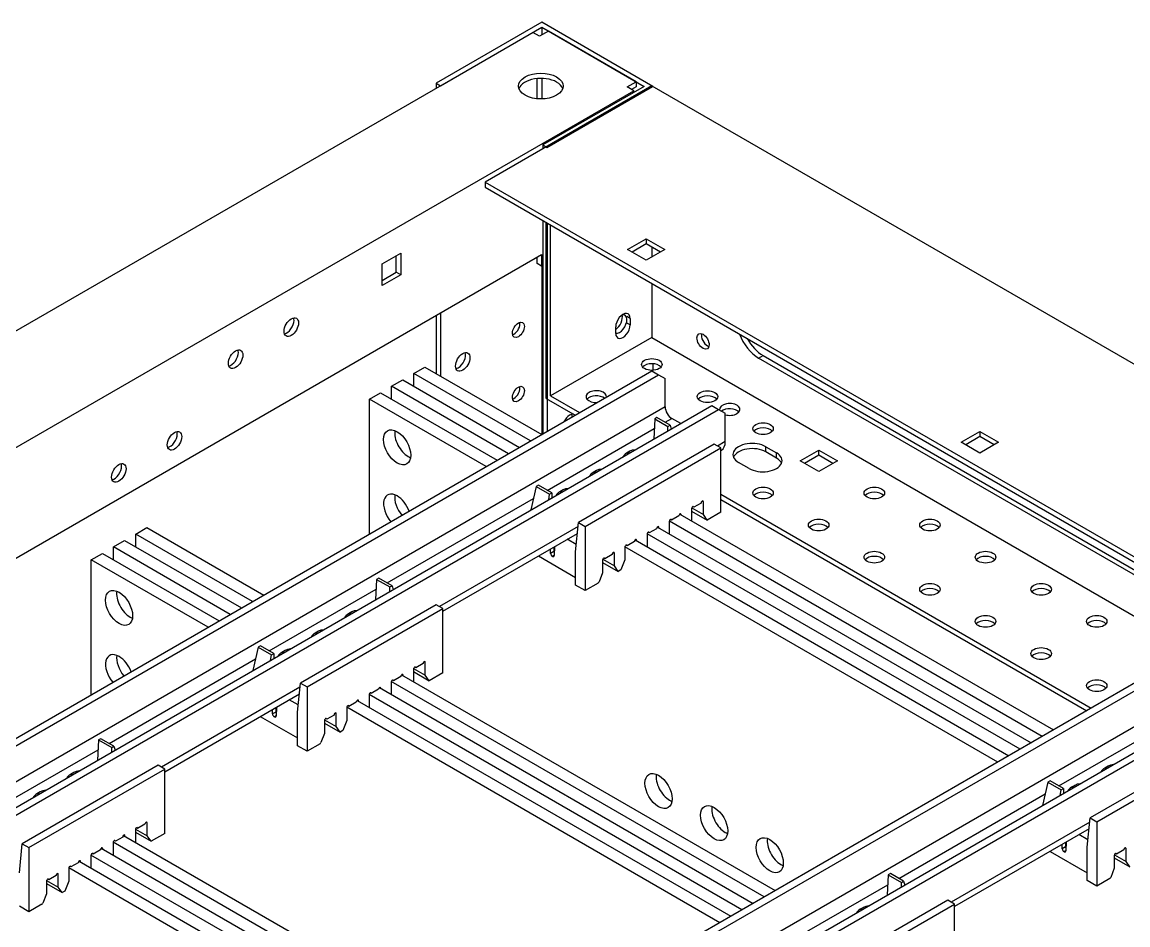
# Model space of a CAD drawing. Header units: millimetres. Extents: x -116965 to 323937, y 291661 to 566926.
# Drawn here: x -22430.4 to -22247.7, y 314147.4 to 314296.6 of the extents above; entities that cross this region are included whole.
import ezdxf

# ---------------------------------------------------------------- set-up
doc = ezdxf.new("R2010")
doc.units = ezdxf.units.MM
doc.layers.add('ALPHA', color=255, linetype='Continuous')

msp = doc.modelspace()

# ---------------------------------------------------------------- linework, layer by layer
at = {"layer": 'ALPHA'}
for p, q in [((-22344.552114, 314296.604601), (-22362.017652, 314286.520869)), ((-22326.167338, 314285.990146), (-22344.552114, 314296.604601)), ((-22562.227866, 314170.080291), (-22346.022897, 314294.906289)), ((-22361.282261, 314286.09629), (-22344.552114, 314295.755445)), ((-22344.91981, 314294.269421), (-22346.022897, 314294.906289)), ((-22343.449028, 314295.118578), (-22344.91981, 314294.269421)), ((-22344.552114, 314295.755445), (-22327.63812, 314285.990146)), ((-22344.552114, 314295.755445), (-22344.552114, 314294.48171)), ((-22328.961824, 314286.754387), (-22343.449028, 314295.118578)), ((-22345.287506, 314283.928263), (-22345.287506, 314287.287788)), ((-22344.552114, 314287.313332), (-22344.552114, 314283.902719)), ((-22545.534489, 314160.442366), (-22329.32952, 314285.268363)), ((-22362.017652, 314286.520869), (-22361.282261, 314286.09629)), ((-22362.017652, 314286.520869), (-22362.017652, 314285.671712)), ((-22326.351186, 314286.09629), (-22353.92835, 314270.174607)), ((-22327.63812, 314285.990146), (-22344.368267, 314276.330991)), ((-22343.632876, 314275.906413), (-22326.167338, 314285.990146)), ((-22330.432606, 314285.90523), (-22328.961824, 314286.754387)), ((-22329.32952, 314285.268363), (-22330.432606, 314285.90523)), ((-22328.961824, 314285.90523), (-22329.697215, 314285.480652)), ((-22329.32952, 314285.013616), (-22329.32952, 314285.268363)), ((-22328.961824, 314286.754387), (-22328.961824, 314285.90523)), ((-22326.351186, 314286.09629), (-22105.73387, 314158.722824)), ((-22344.368267, 314276.330991), (-22343.632876, 314275.906413)), ((-22344.368267, 314276.330991), (-22344.368267, 314275.694124)), ((-22353.92835, 314270.174607), (-22353.92835, 314269.325451)), ((-22353.92835, 314270.174607), (-22133.311035, 314142.80114)), ((-22353.92835, 314269.325451), (-22133.311035, 314141.951984)), ((-22344.368267, 314263.805934), (-22344.368267, 314228.565941)), ((-22343.816723, 314234.403892), (-22343.816723, 314263.4875)), ((-22343.632876, 314263.381356), (-22343.632876, 314228.99052)), ((-22343.081332, 314234.82847), (-22343.081332, 314263.062922)), ((-22330.359067, 314259.029429), (-22327.270425, 314260.812657)), ((-22327.270425, 314259.963501), (-22329.623676, 314258.604851)), ((-22327.270425, 314260.812657), (-22327.270425, 314259.963501)), ((-22327.270425, 314260.812657), (-22324.181782, 314259.029429)), ((-22324.917173, 314258.604851), (-22327.270425, 314259.963501)), ((-22504.35259, 314165.961882), (-22344.588884, 314258.201501)), ((-22370.952653, 314256.651791), (-22367.864011, 314258.435019)), ((-22368.599402, 314255.29314), (-22368.599402, 314258.010441)), ((-22367.864011, 314258.435019), (-22367.864011, 314254.868562)), ((-22345.324275, 314256.715477), (-22345.324275, 314257.776923)), ((-22344.588884, 314258.201501), (-22344.588884, 314256.290899)), ((-22327.270425, 314257.2462), (-22330.359067, 314259.029429)), ((-22324.181782, 314259.029429), (-22327.270425, 314257.2462)), ((-22326.351186, 314259.432778), (-22326.351186, 314257.776923)), ((-22370.952653, 314253.085334), (-22370.952653, 314256.651791)), ((-22344.588884, 314256.290899), (-22345.324275, 314256.715477)), ((-22344.588884, 314256.290899), (-22344.368267, 314256.418273)), ((-22344.552114, 314256.312128), (-22344.552114, 314228.459797)), ((-22370.952653, 314253.93449), (-22368.599402, 314255.29314)), ((-22367.864011, 314254.868562), (-22370.952653, 314253.085334)), ((-22367.864011, 314254.868562), (-22368.599402, 314255.29314)), ((-22326.351186, 314253.403767), (-22326.351186, 314244.487625)), ((-22361.282261, 314248.563576), (-22361.282261, 314238.118951)), ((-22362.017652, 314248.138997), (-22362.017652, 314238.54353)), ((-22329.936217, 314247.618889), (-22330.487761, 314247.937323)), ((-22329.936217, 314246.557443), (-22330.487761, 314246.875877)), ((-22329.936217, 314247.618889), (-22329.936217, 314246.557443)), ((-22332.326238, 314245.177564), (-22332.326238, 314246.23901)), ((-22326.351186, 314244.487625), (-22343.081332, 314234.82847)), ((-22326.351186, 314244.487625), (-22140.848793, 314137.387768)), ((-22308.701801, 314241.090999), (-22307.96641, 314241.515577)), ((-22307.96641, 314241.515577), (-22227.073394, 314194.811973)), ((-22365.694607, 314238.54353), (-22363.85613, 314239.604975)), ((-22363.85613, 314239.604975), (-22344.552114, 314228.459797)), ((-22326.167338, 314240.150328), (-22326.167338, 314239.059622)), ((-22227.808785, 314194.387394), (-22308.701801, 314241.090999)), ((-22478.577134, 314151.080416), (-22326.351186, 314238.968108)), ((-22477.474047, 314150.443548), (-22325.248099, 314238.33124)), ((-22365.694607, 314236.420638), (-22365.694607, 314238.54353)), ((-22346.390592, 314227.398351), (-22365.694607, 314238.54353)), ((-22326.351186, 314238.968108), (-22325.248099, 314238.33124)), ((-22325.248099, 314238.33124), (-22324.145013, 314237.694373)), ((-22324.145013, 314233.024013), (-22324.145013, 314237.694373)), ((-22369.371562, 314236.420638), (-22367.533085, 314237.482084)), ((-22369.371562, 314234.297747), (-22369.371562, 314236.420638)), ((-22350.067547, 314225.27546), (-22369.371562, 314236.420638)), ((-22367.533085, 314237.482084), (-22348.22907, 314226.336906)), ((-22373.048518, 314234.297747), (-22371.21004, 314235.359193)), ((-22373.048518, 314212.007391), (-22373.048518, 314234.297747)), ((-22353.744503, 314223.152569), (-22373.048518, 314234.297747)), ((-22371.21004, 314235.359193), (-22351.906025, 314224.214015)), ((-22343.816723, 314234.403892), (-22339.036682, 314231.644133)), ((-22343.081332, 314234.82847), (-22338.301291, 314232.068712)), ((-22324.145013, 314233.024013), (-22472.32631, 314147.471501)), ((-22468.649355, 314145.34861), (-22316.423407, 314233.236302)), ((-22467.546268, 314144.711742), (-22315.32032, 314232.599434)), ((-22316.423407, 314233.236302), (-22315.32032, 314232.599434)), ((-22315.32032, 314232.599434), (-22314.217234, 314231.962567)), ((-22325.875839, 314231.051258), (-22326.044613, 314227.681496)), ((-22325.508144, 314231.263547), (-22325.875839, 314231.051258)), ((-22325.875839, 314231.051258), (-22323.706992, 314229.799074)), ((-22323.339297, 314230.011363), (-22325.508144, 314231.263547)), ((-22324.145013, 314230.476543), (-22323.041926, 314231.113411)), ((-22321.571144, 314230.264254), (-22323.041926, 314231.113411)), ((-22314.217234, 314227.292207), (-22314.217234, 314231.962567)), ((-22343.632876, 314219.22522), (-22325.95702, 314229.43038)), ((-22323.706992, 314229.799074), (-22323.339297, 314230.011363)), ((-22323.684401, 314229.044165), (-22323.706992, 314229.799074)), ((-22323.339297, 314230.011363), (-22323.161892, 314229.345835)), ((-22275.204738, 314227.186062), (-22272.116096, 314228.969291)), ((-22272.116096, 314228.969291), (-22272.116096, 314228.120134)), ((-22272.116096, 314228.969291), (-22269.027453, 314227.186062)), ((-22316.055711, 314226.867628), (-22338.485138, 314213.917993)), ((-22314.952625, 314226.230761), (-22316.055711, 314226.867628)), ((-22314.217234, 314227.292207), (-22315.504168, 314226.549195)), ((-22272.116096, 314225.402834), (-22275.204738, 314227.186062)), ((-22272.116096, 314228.120134), (-22274.469347, 314226.761484)), ((-22269.762844, 314226.761484), (-22272.116096, 314228.120134)), ((-22269.027453, 314227.186062), (-22272.116096, 314225.402834)), ((-22337.382052, 314213.281125), (-22314.952625, 314226.230761)), ((-22329.991372, 314225.678809), (-22330.542915, 314225.360376)), ((-22314.952625, 314215.616306), (-22314.952625, 314226.230761)), ((-22314.952625, 314225.812432), (-22314.863407, 314225.863942)), ((-22307.525175, 314226.44305), (-22305.760236, 314225.424062)), ((-22307.525175, 314225.593894), (-22307.525175, 314226.44305)), ((-22305.760236, 314224.574906), (-22307.525175, 314225.593894)), ((-22305.760236, 314224.574906), (-22305.760236, 314225.424062)), ((-22301.862664, 314224.10787), (-22298.774021, 314225.891099)), ((-22298.774021, 314225.041942), (-22301.127273, 314223.683292)), ((-22298.774021, 314225.041942), (-22298.774021, 314225.891099)), ((-22298.774021, 314225.891099), (-22295.685379, 314224.10787)), ((-22296.42077, 314223.683292), (-22298.774021, 314225.041942)), ((-22310.246122, 314222.834135), (-22312.01106, 314223.853123)), ((-22298.774021, 314222.324641), (-22301.862664, 314224.10787)), ((-22295.685379, 314224.10787), (-22298.774021, 314222.324641)), ((-22335.506805, 314222.494473), (-22336.058348, 314222.176039)), ((-22345.471353, 314219.862088), (-22346.339434, 314215.990119)), ((-22345.103658, 314220.074377), (-22345.471353, 314219.862088)), ((-22345.471353, 314219.862088), (-22343.26518, 314218.588353)), ((-22342.897485, 314218.800642), (-22345.103658, 314220.074377)), ((-22341.022237, 314219.310136), (-22341.573781, 314218.991702)), ((-22370.106954, 314203.940404), (-22345.908722, 314217.91126)), ((-22343.404358, 314217.658842), (-22343.26518, 314218.588353)), ((-22343.26518, 314218.588353), (-22342.897485, 314218.800642)), ((-22342.897485, 314218.800642), (-22342.866843, 314217.969177)), ((-22318.022882, 314217.452606), (-22317.839034, 314217.346462)), ((-22314.952625, 314218.588353), (-22253.731319, 314183.242216)), ((-22314.952625, 314217.739197), (-22254.466711, 314182.817638)), ((-22346.339434, 314215.990119), (-22346.340452, 314215.963688)), ((-22346.317053, 314215.977197), (-22346.339434, 314215.990119)), ((-22319.787821, 314216.22133), (-22319.787821, 314214.162125)), ((-22319.787821, 314215.810359), (-22317.202167, 314214.317532)), ((-22319.765434, 314216.335778), (-22317.839034, 314215.223571)), ((-22319.420125, 314216.433619), (-22319.603973, 314216.539763)), ((-22318.20673, 314217.134173), (-22319.420125, 314216.433619)), ((-22317.839034, 314215.223571), (-22317.839034, 314217.346462)), ((-22314.952625, 314215.616306), (-22317.202167, 314214.317532)), ((-22338.948895, 314209.090804), (-22338.485138, 314213.917993)), ((-22338.485138, 314213.917993), (-22337.382052, 314213.281125)), ((-22323.464776, 314214.098438), (-22323.464776, 314212.039234)), ((-22261.820621, 314178.571856), (-22323.458233, 314214.158347)), ((-22323.097081, 314214.310728), (-22323.280928, 314214.416872)), ((-22321.883685, 314215.011282), (-22323.097081, 314214.310728)), ((-22321.748449, 314215.294094), (-22259.982143, 314179.633301)), ((-22321.699838, 314215.329715), (-22321.51599, 314215.223571)), ((-22321.51599, 314215.159884), (-22321.51599, 314215.223571)), ((-22317.202167, 314214.317532), (-22317.839034, 314215.223571)), ((-22411.656548, 314212.007391), (-22409.81807, 314213.068836)), ((-22411.656548, 314209.8845), (-22411.656548, 314212.007391)), ((-22392.352533, 314200.862212), (-22411.656548, 314212.007391)), ((-22409.81807, 314213.068836), (-22390.514055, 314201.923658)), ((-22338.549916, 314213.243726), (-22361.466109, 314200.013056)), ((-22360.914565, 314199.276293), (-22338.657244, 314212.126564)), ((-22337.382052, 314213.281125), (-22337.382052, 314202.66667)), ((-22327.141731, 314211.975547), (-22327.141731, 314209.916343)), ((-22265.497576, 314176.448965), (-22327.135188, 314212.035456)), ((-22326.774036, 314212.187836), (-22326.957884, 314212.293981)), ((-22325.560641, 314212.88839), (-22326.774036, 314212.187836)), ((-22325.425404, 314213.171203), (-22263.659099, 314177.51041)), ((-22325.376793, 314213.206824), (-22325.192945, 314213.10068)), ((-22325.192945, 314213.036993), (-22325.192945, 314213.10068)), ((-22415.333503, 314209.8845), (-22413.495026, 314210.945945)), ((-22413.495026, 314210.945945), (-22394.19101, 314199.800767)), ((-22338.839032, 314210.301109), (-22340.329028, 314211.161359)), ((-22338.832242, 314210.305029), (-22338.839032, 314210.301109)), ((-22330.450991, 314210.064945), (-22330.634839, 314210.17109)), ((-22329.237596, 314210.765499), (-22330.450991, 314210.064945)), ((-22329.102359, 314211.048312), (-22267.336054, 314175.387519)), ((-22329.053748, 314211.083933), (-22328.8699, 314210.977788)), ((-22328.8699, 314210.914102), (-22328.8699, 314210.977788)), ((-22419.010459, 314207.761608), (-22417.171981, 314208.823054)), ((-22417.171981, 314208.823054), (-22397.867966, 314197.677876)), ((-22415.333503, 314207.761608), (-22415.333503, 314209.8845)), ((-22396.029488, 314198.739321), (-22415.333503, 314209.8845)), ((-22345.10907, 314208.4016), (-22338.948435, 314204.844756)), ((-22343.092802, 314208.815844), (-22343.119859, 314209.550071)), ((-22342.541258, 314209.134278), (-22343.092802, 314208.815844)), ((-22342.81729, 314208.352176), (-22342.488906, 314208.541768)), ((-22342.766683, 314208.322957), (-22342.81729, 314208.352176)), ((-22342.490737, 314208.482275), (-22342.766683, 314208.322957)), ((-22342.568316, 314209.868505), (-22342.541258, 314209.134278)), ((-22342.553769, 314209.473766), (-22342.461853, 314209.420698)), ((-22342.445894, 314209.939186), (-22342.491079, 314208.471158)), ((-22338.948435, 314209.090538), (-22338.948895, 314209.090804)), ((-22338.948435, 314203.571021), (-22338.948435, 314209.090538)), ((-22332.914551, 314208.642608), (-22334.127946, 314207.942054)), ((-22332.730703, 314208.961042), (-22332.546856, 314208.854897)), ((-22332.546856, 314206.732006), (-22332.546856, 314208.854897)), ((-22330.818687, 314209.852656), (-22330.818687, 314207.729765)), ((-22269.174532, 314174.326073), (-22330.812143, 314209.912565)), ((-22419.010459, 314185.471252), (-22419.010459, 314207.761608)), ((-22399.706443, 314196.61643), (-22419.010459, 314207.761608)), ((-22334.495642, 314207.729765), (-22334.495642, 314205.606874)), ((-22334.495642, 314207.318795), (-22331.909988, 314205.825967)), ((-22334.473255, 314207.844214), (-22332.546856, 314206.732006)), ((-22334.127946, 314207.942054), (-22334.311794, 314208.048199)), ((-22331.909988, 314205.825967), (-22332.546856, 314206.732006)), ((-22330.818687, 314207.729765), (-22331.455554, 314206.088335)), ((-22371.470084, 314204.727408), (-22371.83778, 314204.515119)), ((-22369.301237, 314203.475224), (-22371.470084, 314204.727408)), ((-22334.495642, 314205.606874), (-22335.079437, 314204.10223)), ((-22331.455554, 314206.088335), (-22331.909988, 314205.825967)), ((-22389.594816, 314192.689082), (-22371.918961, 314202.894241)), ((-22371.83778, 314204.515119), (-22372.006553, 314201.145357)), ((-22371.83778, 314204.515119), (-22369.668933, 314203.262935)), ((-22369.668933, 314203.262935), (-22369.301237, 314203.475224)), ((-22369.646342, 314202.508026), (-22369.668933, 314203.262935)), ((-22369.301237, 314203.475224), (-22369.123833, 314202.809696)), ((-22337.382052, 314202.66667), (-22338.948435, 314203.571021)), ((-22335.238654, 314203.904161), (-22337.382052, 314202.66667)), ((-22362.017652, 314200.33149), (-22384.447079, 314187.381854)), ((-22383.343992, 314186.744986), (-22360.914565, 314199.694622)), ((-22375.953312, 314199.142671), (-22376.504856, 314198.824237)), ((-22360.914565, 314199.694622), (-22362.017652, 314200.33149)), ((-22360.914565, 314189.080167), (-22360.914565, 314199.694622)), ((-22381.468745, 314195.958334), (-22382.020289, 314195.6399)), ((-22391.433294, 314193.325949), (-22392.301375, 314189.45398)), ((-22391.065599, 314193.538238), (-22391.433294, 314193.325949)), ((-22391.433294, 314193.325949), (-22389.227121, 314192.052214)), ((-22388.859425, 314192.264503), (-22391.065599, 314193.538238)), ((-22389.366299, 314191.122703), (-22389.227121, 314192.052214)), ((-22389.227121, 314192.052214), (-22388.859425, 314192.264503)), ((-22388.859425, 314192.264503), (-22388.828784, 314191.433038)), ((-22386.984178, 314192.773997), (-22387.535721, 314192.455564)), ((-22416.068894, 314177.404266), (-22391.870662, 314191.375121)), ((-22241.781215, 314190.141612), (-22394.007163, 314102.25392)), ((-22365.382066, 314189.89748), (-22365.565914, 314190.003624)), ((-22364.168671, 314190.598034), (-22365.382066, 314189.89748)), ((-22363.984823, 314190.916467), (-22363.800975, 314190.810323)), ((-22363.800975, 314188.687432), (-22363.800975, 314190.810323)), ((-22240.678128, 314189.504745), (-22392.904076, 314101.617053)), ((-22392.301375, 314189.45398), (-22392.302393, 314189.427549)), ((-22392.278994, 314189.441058), (-22392.301375, 314189.45398)), ((-22367.845626, 314188.475143), (-22369.059021, 314187.774589)), ((-22367.71039, 314188.757955), (-22305.944084, 314153.097162)), ((-22367.661778, 314188.793576), (-22367.477931, 314188.687432)), ((-22367.477931, 314188.623745), (-22367.477931, 314188.687432)), ((-22365.749762, 314189.685191), (-22365.749762, 314187.625986)), ((-22365.749762, 314189.27422), (-22363.164108, 314187.781393)), ((-22365.727375, 314189.799639), (-22363.800975, 314188.687432)), ((-22363.164108, 314187.781393), (-22363.800975, 314188.687432)), ((-22360.914565, 314189.080167), (-22363.164108, 314187.781393)), ((-22384.511857, 314186.707587), (-22407.428049, 314173.476917)), ((-22384.910835, 314182.554665), (-22384.447079, 314187.381854)), ((-22384.447079, 314187.381854), (-22383.343992, 314186.744986)), ((-22383.343992, 314186.744986), (-22383.343992, 314176.130531)), ((-22371.522581, 314186.352252), (-22372.735977, 314185.651698)), ((-22371.387345, 314186.635064), (-22309.621039, 314150.974271)), ((-22371.338734, 314186.670685), (-22371.154886, 314186.564541)), ((-22371.154886, 314186.500854), (-22371.154886, 314186.564541)), ((-22369.426717, 314187.5623), (-22369.426717, 314185.503095)), ((-22307.782562, 314152.035717), (-22369.420174, 314187.622209)), ((-22369.059021, 314187.774589), (-22369.242869, 314187.880733)), ((-22406.876506, 314172.740154), (-22384.619185, 314185.590425)), ((-22384.800972, 314183.76497), (-22386.290969, 314184.62522)), ((-22375.0643, 314184.512173), (-22313.297995, 314148.85138)), ((-22375.015689, 314184.547794), (-22374.831841, 314184.44165)), ((-22373.103672, 314185.439408), (-22373.103672, 314183.380204)), ((-22311.459517, 314149.912826), (-22373.097129, 314185.499318)), ((-22372.735977, 314185.651698), (-22372.919824, 314185.757842)), ((-22389.054742, 314182.279705), (-22389.0818, 314183.013933)), ((-22388.530257, 314183.332366), (-22388.503199, 314182.598139)), ((-22388.51571, 314182.937627), (-22388.423794, 314182.884559)), ((-22388.407835, 314183.403047), (-22388.45302, 314181.935019)), ((-22239.575042, 314184.197517), (-22387.756339, 314098.645005)), ((-22384.794183, 314183.76889), (-22384.800972, 314183.76497)), ((-22231.853436, 314184.409806), (-22384.079384, 314096.522114)), ((-22230.750349, 314183.772939), (-22382.976297, 314095.885247)), ((-22376.780627, 314183.316517), (-22376.780627, 314181.193626)), ((-22315.136472, 314147.789935), (-22376.774084, 314183.376426)), ((-22376.412932, 314183.528806), (-22376.59678, 314183.634951)), ((-22375.199537, 314184.22936), (-22376.412932, 314183.528806)), ((-22374.831841, 314184.377963), (-22374.831841, 314184.44165)), ((-22391.07101, 314181.865462), (-22384.910375, 314178.308617)), ((-22388.503199, 314182.598139), (-22389.054742, 314182.279705)), ((-22388.779231, 314181.816037), (-22388.450847, 314182.005629)), ((-22388.728624, 314181.786819), (-22388.779231, 314181.816037)), ((-22388.452678, 314181.946136), (-22388.728624, 314181.786819)), ((-22384.910375, 314182.554399), (-22384.910835, 314182.554665)), ((-22384.910375, 314177.034883), (-22384.910375, 314182.554399)), ((-22380.457583, 314181.193626), (-22380.457583, 314179.070735)), ((-22380.435196, 314181.308075), (-22378.508796, 314180.195867)), ((-22380.089887, 314181.405915), (-22380.273735, 314181.51206)), ((-22378.876492, 314182.106469), (-22380.089887, 314181.405915)), ((-22378.692644, 314182.424903), (-22378.508796, 314182.318758)), ((-22378.508796, 314180.195867), (-22378.508796, 314182.318758)), ((-22376.780627, 314181.193626), (-22377.417495, 314179.552196)), ((-22380.457583, 314179.070735), (-22381.041378, 314177.566091)), ((-22380.457583, 314180.782656), (-22377.871929, 314179.289828)), ((-22377.871929, 314179.289828), (-22378.508796, 314180.195867)), ((-22377.417495, 314179.552196), (-22377.871929, 314179.289828)), ((-22259.062905, 314170.398725), (-22241.387049, 314180.603885)), ((-22417.799721, 314177.97898), (-22417.968494, 314174.609218)), ((-22417.432025, 314178.191269), (-22417.799721, 314177.97898)), ((-22417.799721, 314177.97898), (-22415.630874, 314176.726796)), ((-22415.263178, 314176.939085), (-22417.432025, 314178.191269)), ((-22381.200594, 314177.368022), (-22383.343992, 314176.130531)), ((-22231.48574, 314178.041133), (-22253.915167, 314165.091497)), ((-22252.812081, 314164.45463), (-22230.382654, 314177.404266)), ((-22435.556757, 314166.152943), (-22417.880902, 314176.358103)), ((-22415.630874, 314176.726796), (-22415.263178, 314176.939085)), ((-22415.608283, 314175.971887), (-22415.630874, 314176.726796)), ((-22415.263178, 314176.939085), (-22415.085774, 314176.273558)), ((-22383.343992, 314176.130531), (-22384.910375, 314177.034883)), ((-22407.979593, 314173.795351), (-22430.40902, 314160.845715)), ((-22406.876506, 314173.158483), (-22407.979593, 314173.795351)), ((-22250.936833, 314173.667977), (-22251.488377, 314173.349544)), ((-22429.305933, 314160.208848), (-22406.876506, 314173.158483)), ((-22421.915253, 314172.606532), (-22422.466796, 314172.288098)), ((-22406.876506, 314162.544028), (-22406.876506, 314173.158483)), ((-22260.901382, 314171.035592), (-22261.769463, 314167.163623)), ((-22260.533687, 314171.247881), (-22260.901382, 314171.035592)), ((-22260.901382, 314171.035592), (-22258.695209, 314169.761858)), ((-22258.327514, 314169.974147), (-22260.533687, 314171.247881)), ((-22258.695209, 314169.761858), (-22258.327514, 314169.974147)), ((-22258.327514, 314169.974147), (-22258.296872, 314169.142681)), ((-22256.452266, 314170.483641), (-22257.00381, 314170.165207)), ((-22427.430686, 314169.422195), (-22427.982229, 314169.103761)), ((-22285.536983, 314155.113909), (-22261.338751, 314169.084765)), ((-22258.834387, 314168.832347), (-22258.695209, 314169.761858)), ((-22261.769463, 314167.163623), (-22261.770481, 314167.137192)), ((-22261.747082, 314167.150702), (-22261.769463, 314167.163623)), ((-22253.979945, 314164.41723), (-22276.896138, 314151.18656)), ((-22254.378924, 314160.264308), (-22253.915167, 314165.091497)), ((-22253.915167, 314165.091497), (-22252.812081, 314164.45463)), ((-22252.812081, 314164.45463), (-22252.812081, 314153.840174)), ((-22411.711702, 314163.149052), (-22411.711702, 314161.089847)), ((-22411.711702, 314162.738082), (-22409.126049, 314161.245254)), ((-22411.689316, 314163.2635), (-22409.762916, 314162.151293)), ((-22411.344007, 314163.361341), (-22411.527855, 314163.467485)), ((-22410.130612, 314164.061895), (-22411.344007, 314163.361341)), ((-22409.946764, 314164.380329), (-22409.762916, 314164.274184)), ((-22409.762916, 314162.151293), (-22409.762916, 314164.274184)), ((-22254.087273, 314163.300068), (-22276.344594, 314150.449798)), ((-22430.872776, 314156.018526), (-22430.40902, 314160.845715)), ((-22430.40902, 314160.845715), (-22429.305933, 314160.208848)), ((-22415.388658, 314161.026161), (-22415.388658, 314158.966956)), ((-22353.744503, 314125.499578), (-22415.382114, 314161.08607)), ((-22415.020962, 314161.23845), (-22415.20481, 314161.344594)), ((-22413.807567, 314161.939004), (-22415.020962, 314161.23845)), ((-22413.67233, 314162.221816), (-22351.906025, 314126.561023)), ((-22413.623719, 314162.257437), (-22413.439871, 314162.151293)), ((-22413.439871, 314162.087606), (-22413.439871, 314162.151293)), ((-22409.126049, 314161.245254), (-22409.762916, 314162.151293)), ((-22406.876506, 314162.544028), (-22409.126049, 314161.245254)), ((-22257.998345, 314161.04201), (-22257.971287, 314160.307782)), ((-22257.875923, 314161.11269), (-22257.921108, 314159.644663)), ((-22254.269061, 314161.474614), (-22255.759057, 314162.334863)), ((-22254.262271, 314161.478534), (-22254.269061, 314161.474614)), ((-22429.305933, 314160.208848), (-22429.305933, 314149.594392)), ((-22357.421458, 314123.376687), (-22419.05907, 314158.963179)), ((-22418.697917, 314159.115559), (-22418.881765, 314159.221703)), ((-22417.484522, 314159.816113), (-22418.697917, 314159.115559)), ((-22417.349286, 314160.098925), (-22355.58298, 314124.438132)), ((-22417.300674, 314160.134546), (-22417.116827, 314160.028402)), ((-22417.116827, 314159.964715), (-22417.116827, 314160.028402)), ((-22260.539099, 314159.575105), (-22254.378464, 314156.018261)), ((-22258.522831, 314159.989348), (-22258.549888, 314160.723576)), ((-22257.971287, 314160.307782), (-22258.522831, 314159.989348)), ((-22258.247319, 314159.52568), (-22257.918935, 314159.715273)), ((-22258.196712, 314159.496462), (-22258.247319, 314159.52568)), ((-22257.920766, 314159.655779), (-22258.196712, 314159.496462)), ((-22257.983798, 314160.647271), (-22257.891882, 314160.594203)), ((-22254.378464, 314160.264043), (-22254.378924, 314160.264308)), ((-22254.378464, 314154.744526), (-22254.378464, 314160.264043)), ((-22249.903284, 314159.017718), (-22247.976884, 314157.905511)), ((-22249.557975, 314159.115559), (-22249.741823, 314159.221703)), ((-22248.34458, 314159.816113), (-22249.557975, 314159.115559)), ((-22248.160732, 314160.134546), (-22247.976884, 314160.028402)), ((-22247.976884, 314157.905511), (-22247.976884, 314160.028402)), ((-22422.374873, 314156.992668), (-22422.55872, 314157.098812)), ((-22421.161477, 314157.693222), (-22422.374873, 314156.992668)), ((-22421.026241, 314157.976034), (-22359.259936, 314122.315241)), ((-22420.97763, 314158.011655), (-22420.793782, 314157.905511)), ((-22420.793782, 314157.841824), (-22420.793782, 314157.905511)), ((-22419.065613, 314158.90327), (-22419.065613, 314156.844065)), ((-22249.925671, 314158.90327), (-22249.925671, 314156.780378)), ((-22249.925671, 314158.492299), (-22247.340017, 314156.999472)), ((-22247.340017, 314156.999472), (-22247.976884, 314157.905511)), ((-22424.838433, 314155.57033), (-22426.051828, 314154.869776)), ((-22424.654585, 314155.888764), (-22424.470737, 314155.78262)), ((-22424.470737, 314153.659728), (-22424.470737, 314155.78262)), ((-22422.742568, 314156.780378), (-22422.742568, 314154.657487)), ((-22361.098413, 314121.253796), (-22422.736025, 314156.840288)), ((-22287.267809, 314155.688624), (-22287.436582, 314152.318862)), ((-22286.900113, 314155.900913), (-22287.267809, 314155.688624)), ((-22287.267809, 314155.688624), (-22285.098962, 314154.436439)), ((-22284.731266, 314154.648729), (-22286.900113, 314155.900913)), ((-22249.925671, 314156.780378), (-22250.509466, 314155.275734)), ((-22426.419523, 314154.657487), (-22426.419523, 314152.534596)), ((-22426.419523, 314154.246517), (-22423.83387, 314152.753689)), ((-22426.397137, 314154.771936), (-22424.470737, 314153.659728)), ((-22426.051828, 314154.869776), (-22426.235676, 314154.975921)), ((-22423.83387, 314152.753689), (-22424.470737, 314153.659728)), ((-22422.742568, 314154.657487), (-22423.379435, 314153.016057)), ((-22305.024845, 314143.862586), (-22287.34899, 314154.067746)), ((-22285.098962, 314154.436439), (-22284.731266, 314154.648729)), ((-22285.076371, 314153.68153), (-22285.098962, 314154.436439)), ((-22284.731266, 314154.648729), (-22284.553862, 314153.983201)), ((-22252.812081, 314153.840174), (-22254.378464, 314154.744526)), ((-22250.668683, 314155.077666), (-22252.812081, 314153.840174)), ((-22426.419523, 314152.534596), (-22427.003318, 314151.029952)), ((-22423.379435, 314153.016057), (-22423.83387, 314152.753689)), ((-22429.305933, 314149.594392), (-22430.872316, 314150.498744)), ((-22427.162535, 314150.831883), (-22429.305933, 314149.594392)), ((-22277.447681, 314151.504994), (-22299.877108, 314138.555358)), ((-22298.774021, 314137.918491), (-22276.344594, 314150.868127)), ((-22291.383341, 314150.316175), (-22291.934885, 314149.997741)), ((-22276.344594, 314150.868127), (-22277.447681, 314151.504994)), ((-22276.344594, 314140.253671), (-22276.344594, 314150.868127))]:
    msp.add_line(p, q, dxfattribs=at)
for centre, major_axis, start_param, end_param in [((-22344.699193, 314286.032604), (-3.692, 0), 2.3561944902, 8.6393797974), ((-22344.699193, 314285.183447), (-3.692, 0), 3.926990817, 6.0826591128), ((-22344.699193, 314285.183447), (-3.692, 0), 3.342118848, 3.926990817), ((-22331.131228, 314246.928949), (0.845, 1.463583), 5.4977871438, 8.6393797974), ((-22385.954631, 314246.207166), (0.845, 1.463583), 2.3561944902, 8.6393797974), ((-22386.690022, 314246.631745), (0.845, 1.463583), 3.5917893435, 5.4977871438), ((-22386.690022, 314246.631745), (0.845, 1.463583), 5.4977871438, 5.8329886172), ((-22348.412917, 314245.761359), (0.702, 1.2159), 2.3561944902, 8.6393797974), ((-22349.148309, 314246.185938), (0.702, 1.2159), 3.926990817, 5.7318997087), ((-22331.682771, 314246.71666), (0.845, 1.463583), 3.3583805167, 6.6672938626), ((-22332.418162, 314247.141239), (0.845, 1.463583), 4.0039899576, 5.80258168), ((-22349.148309, 314246.185938), (0.702, 1.2159), 3.692878252, 3.926990817), ((-22331.131228, 314245.867504), (0.845, 1.463583), 2.3561944902, 5.4977871438), ((-22317.894189, 314243.850757), (-0.715, 1.238416), 0.7853981634, 7.0685834706), ((-22317.158798, 314244.275336), (-0.715, 1.238416), 0.5401439777, 0.7853981634), ((-22317.158798, 314244.275336), (-0.715, 1.238416), 0.7853981634, 2.6014486759), ((-22308.701801, 314245.336781), (-2.6, 4.503332), 1.308996939, 2.3561944902), ((-22307.96641, 314245.761359), (-2.6, 4.503332), 1.56079566, 2.3561944902), ((-22395.147019, 314240.899939), (0.845, 1.463583), 2.3561944902, 8.6393797974), ((-22395.88241, 314241.324517), (0.845, 1.463583), 3.5917893435, 5.4977871438), ((-22395.88241, 314241.324517), (0.845, 1.463583), 5.4977871438, 5.8329886172), ((-22357.605306, 314240.454132), (0.845, 1.463583), 2.3561944902, 8.6393797974), ((-22358.340697, 314240.87871), (0.845, 1.463583), 3.926990817, 5.8329886172), ((-22358.340697, 314240.87871), (0.845, 1.463583), 3.5917893435, 3.926990817), ((-22326.351186, 314240.029553), (-1.69, 0), 2.3561944902, 8.6393797974), ((-22326.351186, 314239.180397), (-1.69, 0), 3.5917893435, 5.8329886172), ((-22348.412917, 314235.146904), (0.702, 1.2159), 2.3561944902, 8.6393797974), ((-22349.148309, 314235.571482), (0.702, 1.2159), 3.926990817, 5.7318997087), ((-22335.543574, 314234.722326), (-1.69, 0), 3.0493543978, 7.9462198898), ((-22317.158798, 314234.722326), (-1.69, 0), 2.3561944902, 8.6393797974), ((-22349.148309, 314235.571482), (0.702, 1.2159), 3.692878252, 3.926990817), ((-22335.543574, 314233.873169), (-1.69, 0), 3.7725312185, 5.8329886172), ((-22317.158798, 314233.873169), (-1.69, 0), 3.5917893435, 5.8329886172), ((-22323.041926, 314232.387145), (-0.78, 1.351), 0.7853981634, 2.3561944902), ((-22313.481842, 314232.599434), (-1.69, 0), 2.3561944902, 6.3754235631), ((-22313.481842, 314231.750278), (-1.69, 0), 3.5917893435, 5.6522467423), ((-22339.95592, 314230.264254), (0.845, 1.463583), 0.7853981634, 1.6933206666), ((-22339.95592, 314230.264254), (0.845, 1.463583), 0.2049511491, 0.7853981634), ((-22340.691311, 314230.688832), (0.845, 1.463583), 5.4977871438, 5.8329886172), ((-22313.481842, 314232.599434), (-1.69, 0), 1.1205996368, 2.3561944902), ((-22307.96641, 314229.415098), (-1.69, 0), 2.3561944902, 8.6393797974), ((-22405.258646, 314227.41958), (0.845, 1.463583), 2.3561944902, 8.6393797974), ((-22405.994037, 314227.844158), (0.845, 1.463583), 3.5917893435, 5.4977871438), ((-22405.994037, 314227.844158), (0.845, 1.463583), 5.4977871438, 5.8329886172), ((-22368.452324, 314226.336906), (-1.586, 2.747033), 0.7853981634, 7.0685834706), ((-22366.613846, 314227.398351), (-1.586, 2.747033), 0.6182324985, 2.3561944902), ((-22307.96641, 314228.565941), (-1.69, 0), 3.5917893435, 5.8329886172), ((-22316.423407, 314228.565941), (-1.56, 2.701999), 3.1415926536, 3.926990817), ((-22309.768118, 314225.148087), (-3.172, 0), 3.926990817, 7.0685834706), ((-22366.613846, 314227.398351), (-1.586, 2.747033), 2.3561944902, 2.5233601551), ((-22328.925055, 314224.426304), (-2.288, 0), 5.4977871438, 6.048268686), ((-22328.925055, 314225.063171), (-1.508, 0), 4.8150711722, 6.1805031154), ((-22309.768118, 314224.29893), (-3.172, 0), 3.926990817, 6.0492182714), ((-22308.003179, 314224.129099), (-3.172, 0), 0.7853981634, 3.926990817), ((-22414.451034, 314222.112352), (0.845, 1.463583), 2.3561944902, 8.6393797974), ((-22415.186425, 314222.536931), (0.845, 1.463583), 3.5917893435, 5.4977871438), ((-22415.186425, 314222.536931), (0.845, 1.463583), 5.4977871438, 5.8329886172), ((-22308.003179, 314223.279942), (-3.172, 0), 3.3755596893, 3.926990817), ((-22334.440487, 314221.241967), (-2.288, 0), 5.4977871438, 6.048268686), ((-22334.440487, 314221.878834), (-1.508, 0), 4.8150711722, 6.1805031154), ((-22339.95592, 314218.694498), (-1.508, 0), 4.8150711722, 6.1805031154), ((-22307.96641, 314218.800642), (-1.69, 0), 2.3561944902, 8.6393797974), ((-22289.581633, 314218.800642), (-1.69, 0), 2.3561944902, 8.6393797974), ((-22368.452324, 314215.72245), (-1.586, 2.747033), 5.4977871438, 8.147997263), ((-22366.613846, 314216.783896), (-1.586, 2.747033), 0.6182324985, 1.8648119558), ((-22368.452324, 314215.72245), (-1.586, 2.747033), 4.4183733514, 5.4977871438), ((-22339.95592, 314218.05763), (-2.288, 0), 5.4977871438, 6.048268686), ((-22318.022882, 314217.240317), (0.13, 0.225167), 5.4977871438, 8.6393797974), ((-22307.96641, 314217.951486), (-1.69, 0), 3.5917893435, 5.8329886172), ((-22289.581633, 314217.951486), (-1.69, 0), 3.5917893435, 5.8329886172), ((-22319.603973, 314216.327474), (0.13, 0.225167), 5.4977871438, 8.6393797974), ((-22323.280928, 314214.204583), (0.13, 0.225167), 5.4977871438, 8.6393797974), ((-22321.699838, 314215.117426), (0.13, 0.225167), 5.4977871438, 8.6393797974), ((-22298.774021, 314213.493414), (-1.69, 0), 2.3561944902, 8.6393797974), ((-22280.389245, 314213.493414), (-1.69, 0), 2.3561944902, 8.6393797974), ((-22326.957884, 314212.081692), (0.13, 0.225167), 5.4977871438, 8.6393797974), ((-22325.376793, 314212.994535), (0.13, 0.225167), 5.4977871438, 8.6393797974), ((-22298.774021, 314212.644258), (-1.69, 0), 3.5917893435, 5.8329886172), ((-22280.389245, 314212.644258), (-1.69, 0), 3.5917893435, 5.8329886172), ((-22338.839032, 314211.574844), (-0.78, 1.351), 2.3561944902, 2.3617043931), ((-22330.634839, 314209.958801), (0.13, 0.225167), 5.4977871438, 8.6393797974), ((-22329.053748, 314210.871644), (0.13, 0.225167), 5.4977871438, 8.6393797974), ((-22342.81729, 314208.670609), (-0.195, 0.33775), 0.8288490588, 2.3561944902), ((-22342.766683, 314208.641391), (-0.195, 0.33775), 2.3561944902, 3.8920842319), ((-22342.265747, 314208.989043), (-0.195, 0.33775), 0.8288490588, 1.4798786113), ((-22332.730703, 314208.748753), (0.13, 0.225167), 5.4977871438, 8.6393797974), ((-22289.581633, 314208.186187), (-1.69, 0), 2.3561944902, 8.6393797974), ((-22289.581633, 314207.33703), (-1.69, 0), 3.5917893435, 5.8329886172), ((-22271.196857, 314208.186187), (-1.69, 0), 2.3561944902, 8.6393797974), ((-22271.196857, 314207.33703), (-1.69, 0), 3.5917893435, 5.8329886172), ((-22334.311794, 314207.83591), (0.13, 0.225167), 5.4977871438, 8.6393797974), ((-22414.414264, 314199.800767), (-1.586, 2.747033), 0.7853981634, 7.0685834706), ((-22335.238654, 314204.11645), (0.13, 0.225167), 3.926990817, 4.9741883682), ((-22280.389245, 314202.878959), (-1.69, 0), 2.3561944902, 8.6393797974), ((-22280.389245, 314202.029802), (-1.69, 0), 3.5917893435, 5.8329886172), ((-22262.004469, 314202.878959), (-1.69, 0), 2.3561944902, 8.6393797974), ((-22262.004469, 314202.029802), (-1.69, 0), 3.5917893435, 5.8329886172), ((-22412.575787, 314200.862212), (-1.586, 2.747033), 0.6182324985, 2.3561944902), ((-22374.886995, 314198.527032), (-1.508, 0), 4.8150711722, 6.1805031154), ((-22412.575787, 314200.862212), (-1.586, 2.747033), 2.3561944902, 2.5233601551), ((-22374.886995, 314197.890165), (-2.288, 0), 5.4977871438, 6.048268686), ((-22271.196857, 314197.571731), (-1.69, 0), 2.3561944902, 8.6393797974), ((-22271.196857, 314196.722575), (-1.69, 0), 3.5917893435, 5.8329886172), ((-22252.812081, 314197.571731), (-1.69, 0), 2.3561944902, 8.6393797974), ((-22252.812081, 314196.722575), (-1.69, 0), 3.5917893435, 5.8329886172), ((-22380.402428, 314194.705828), (-2.288, 0), 5.4977871438, 6.048268686), ((-22380.402428, 314195.342695), (-1.508, 0), 4.8150711722, 6.1805031154), ((-22414.414264, 314189.186311), (-1.586, 2.747033), 5.4977871438, 8.147997263), ((-22412.575787, 314190.247757), (-1.586, 2.747033), 0.6182324985, 1.8648119558), ((-22385.917861, 314191.521491), (-2.288, 0), 5.4977871438, 6.048268686), ((-22385.917861, 314192.158359), (-1.508, 0), 4.8150711722, 6.1805031154), ((-22262.004469, 314192.264503), (-1.69, 0), 2.3561944902, 8.6393797974), ((-22262.004469, 314191.415347), (-1.69, 0), 3.5917893435, 5.8329886172), ((-22414.414264, 314189.186311), (-1.586, 2.747033), 4.4183733513, 5.4977871438), ((-22365.565914, 314189.791335), (0.13, 0.225167), 5.4977871438, 8.6393797974), ((-22363.984823, 314190.704178), (0.13, 0.225167), 5.4977871438, 8.6393797974), ((-22367.661778, 314188.581287), (0.13, 0.225167), 5.4977871438, 8.6393797974), ((-22371.338734, 314186.458396), (0.13, 0.225167), 5.4977871438, 8.6393797974), ((-22369.242869, 314187.668444), (0.13, 0.225167), 5.4977871438, 8.6393797974), ((-22252.812081, 314186.957276), (-1.69, 0), 2.3561944902, 8.6393797974), ((-22252.812081, 314186.108119), (-1.69, 0), 3.5917893435, 5.8329886172), ((-22375.015689, 314184.335505), (0.13, 0.225167), 5.4977871438, 8.6393797974), ((-22372.919824, 314185.545553), (0.13, 0.225167), 5.4977871438, 8.6393797974), ((-22384.800972, 314185.038705), (-0.78, 1.351), 2.3561944902, 2.3617043931), ((-22376.59678, 314183.422662), (0.13, 0.225167), 5.4977871438, 8.6393797974), ((-22388.779231, 314182.13447), (-0.195, 0.33775), 0.8288490588, 2.3561944902), ((-22388.728624, 314182.105252), (-0.195, 0.33775), 2.3561944902, 3.8920842319), ((-22388.227688, 314182.452904), (-0.195, 0.33775), 0.8288490588, 1.4798786113), ((-22380.273735, 314181.299771), (0.13, 0.225167), 5.4977871438, 8.6393797974), ((-22378.692644, 314182.212614), (0.13, 0.225167), 5.4977871438, 8.6393797974), ((-22381.200594, 314177.580311), (0.13, 0.225167), 3.926990817, 4.9741883682), ((-22249.870516, 314173.052339), (-1.508, 0), 4.8150711723, 6.1805031152), ((-22420.848936, 314171.354026), (-2.288, 0), 5.4977871438, 6.048268686), ((-22420.848936, 314171.990893), (-1.508, 0), 4.8150711722, 6.1805031154), ((-22325.248099, 314169.549568), (-1.586, 2.747033), 0.7853981634, 7.0685834706), ((-22323.409622, 314170.611014), (-1.586, 2.747033), 0.6182324985, 2.3561944902), ((-22249.870516, 314172.415471), (-2.288, 0), 5.4977871438, 6.0482686858), ((-22255.385949, 314169.231135), (-2.288, 0), 5.4977871438, 6.0482686858), ((-22255.385949, 314169.868002), (-1.508, 0), 4.8150711723, 6.1805031152), ((-22426.364369, 314168.169689), (-2.288, 0), 5.4977871438, 6.048268686), ((-22426.364369, 314168.806557), (-1.508, 0), 4.8150711722, 6.1805031154), ((-22323.409622, 314170.611014), (-1.586, 2.747033), 2.3561944902, 2.5233601551), ((-22316.055711, 314164.242341), (-1.586, 2.747033), 0.7853981634, 7.0685834706), ((-22314.217234, 314165.303786), (-1.586, 2.747033), 0.6182324985, 2.3561944902), ((-22409.946764, 314164.168039), (0.13, 0.225167), 5.4977871438, 8.6393797974), ((-22411.527855, 314163.255196), (0.13, 0.225167), 5.4977871438, 8.6393797974), ((-22314.217234, 314165.303786), (-1.586, 2.747033), 2.3561944902, 2.5233601551), ((-22415.20481, 314161.132305), (0.13, 0.225167), 5.4977871438, 8.6393797974), ((-22413.623719, 314162.045148), (0.13, 0.225167), 5.4977871438, 8.6393797974), ((-22306.863323, 314158.935113), (-1.586, 2.747033), 0.7853981634, 7.0685834706), ((-22305.024845, 314159.996558), (-1.586, 2.747033), 0.6182324985, 2.3561944902), ((-22254.269061, 314162.748348), (-0.78, 1.351), 2.3561944902, 2.3617043931), ((-22418.881765, 314159.009414), (0.13, 0.225167), 5.4977871438, 8.6393797974), ((-22417.300674, 314159.922257), (0.13, 0.225167), 5.4977871438, 8.6393797974), ((-22258.247319, 314159.844114), (-0.195, 0.33775), 0.8288490588, 2.3561944902), ((-22258.196712, 314159.814896), (-0.195, 0.33775), 2.3561944902, 3.8920842319), ((-22257.695776, 314160.162547), (-0.195, 0.33775), 0.8288490588, 1.4798786113), ((-22249.741823, 314159.009414), (0.13, 0.225167), 5.4977871438, 8.6393797974), ((-22248.160732, 314159.922257), (0.13, 0.225167), 5.4977871438, 8.6393797974), ((-22422.55872, 314156.886523), (0.13, 0.225167), 5.4977871438, 8.6393797974), ((-22420.97763, 314157.799366), (0.13, 0.225167), 5.4977871438, 8.6393797974), ((-22305.024845, 314159.996558), (-1.586, 2.747033), 2.3561944902, 2.5233601551), ((-22424.654585, 314155.676475), (0.13, 0.225167), 5.4977871438, 8.6393797974), ((-22250.668683, 314155.289955), (0.13, 0.225167), 3.926990817, 4.9741883682), ((-22426.235676, 314154.763632), (0.13, 0.225167), 5.4977871438, 8.6393797974), ((-22427.162535, 314151.044173), (0.13, 0.225167), 3.926990817, 4.9741883682), ((-22290.317024, 314149.063669), (-2.288, 0), 5.4977871438, 6.0482686858), ((-22290.317024, 314149.700537), (-1.508, 0), 4.8150711724, 6.1805031152)]:
    msp.add_ellipse(centre, major_axis=major_axis, ratio=0.5773502692, start_param=start_param, end_param=end_param, dxfattribs=at)

doc.saveas('drawing.dxf')
